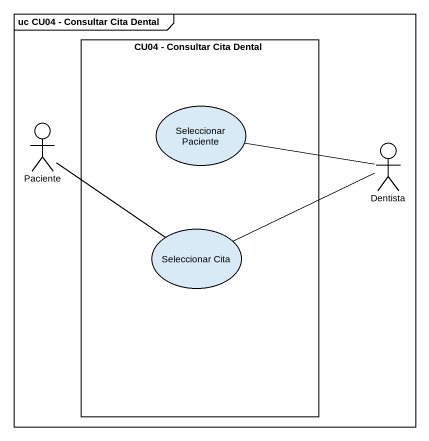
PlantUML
@startuml
mainframe uc CU04 - Consultar Cita Dental
rectangle "CU04 - Consultar Cita Dental" as CU04_Consultar_Cita_Dental {
  usecase "Seleccionar Paciente" as Seleccionar_Paciente
  usecase "Seleccionar Cita" as Seleccionar_Cita
}
actor Paciente
actor Dentista
Paciente -- Seleccionar_Cita
Dentista -left- Seleccionar_Paciente
Dentista -left- Seleccionar_Cita
@enduml
